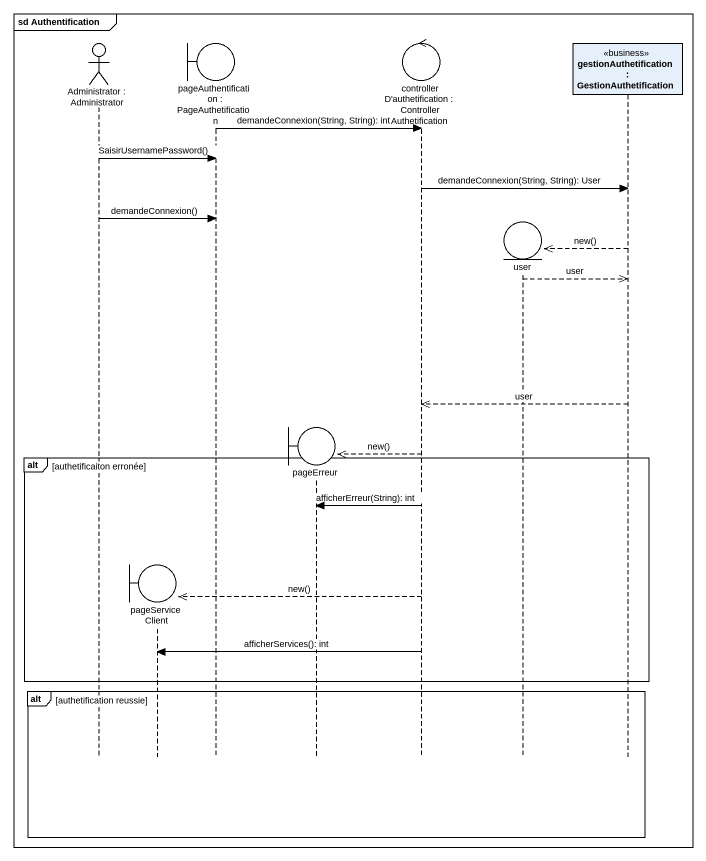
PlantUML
@startuml
mainframe sd Authentification
hide footbox
actor "Administrator : Administrator" as Administrator
boundary pageServiceClient
boundary "pageAuthentification : PageAuthetification" as pageAuthentification
boundary pageErreur
control "controllerD'authetification : ControllerAuthetification" as controllerD_authetification
entity user
participant "gestionAuthetification : GestionAuthetification" as gestionAuthetification <<business>>

pageAuthentification -> controllerD_authetification : demandeConnexion(String, String): int
Administrator -> pageAuthentification : SaisirUsernamePassword()
controllerD_authetification -> gestionAuthetification : demandeConnexion(String, String): User
Administrator -> pageAuthentification : demandeConnexion()
gestionAuthetification -->> user ** : new()
user -->> gestionAuthetification : user
gestionAuthetification -->> controllerD_authetification : user
controllerD_authetification -->> pageErreur ** : new()
alt authetificaiton erronée
  controllerD_authetification -> pageErreur : afficherErreur(String): int
  controllerD_authetification -->> pageServiceClient ** : new()
  controllerD_authetification -> pageServiceClient : afficherServices(): int
end
alt authetification reussie
end
@enduml
